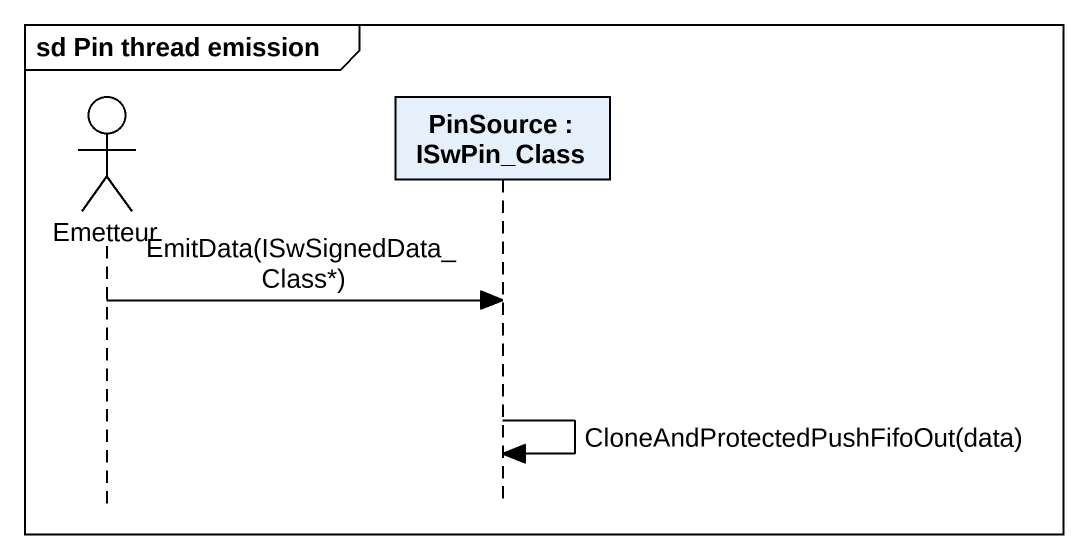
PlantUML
@startuml
mainframe sd Pin thread emission
hide footbox
actor Emetteur
participant "PinSource : ISwPin_Class" as PinSource

Emetteur -> PinSource : EmitData(ISwSignedData_Class*)
PinSource -> PinSource : CloneAndProtectedPushFifoOut(data)
@enduml
